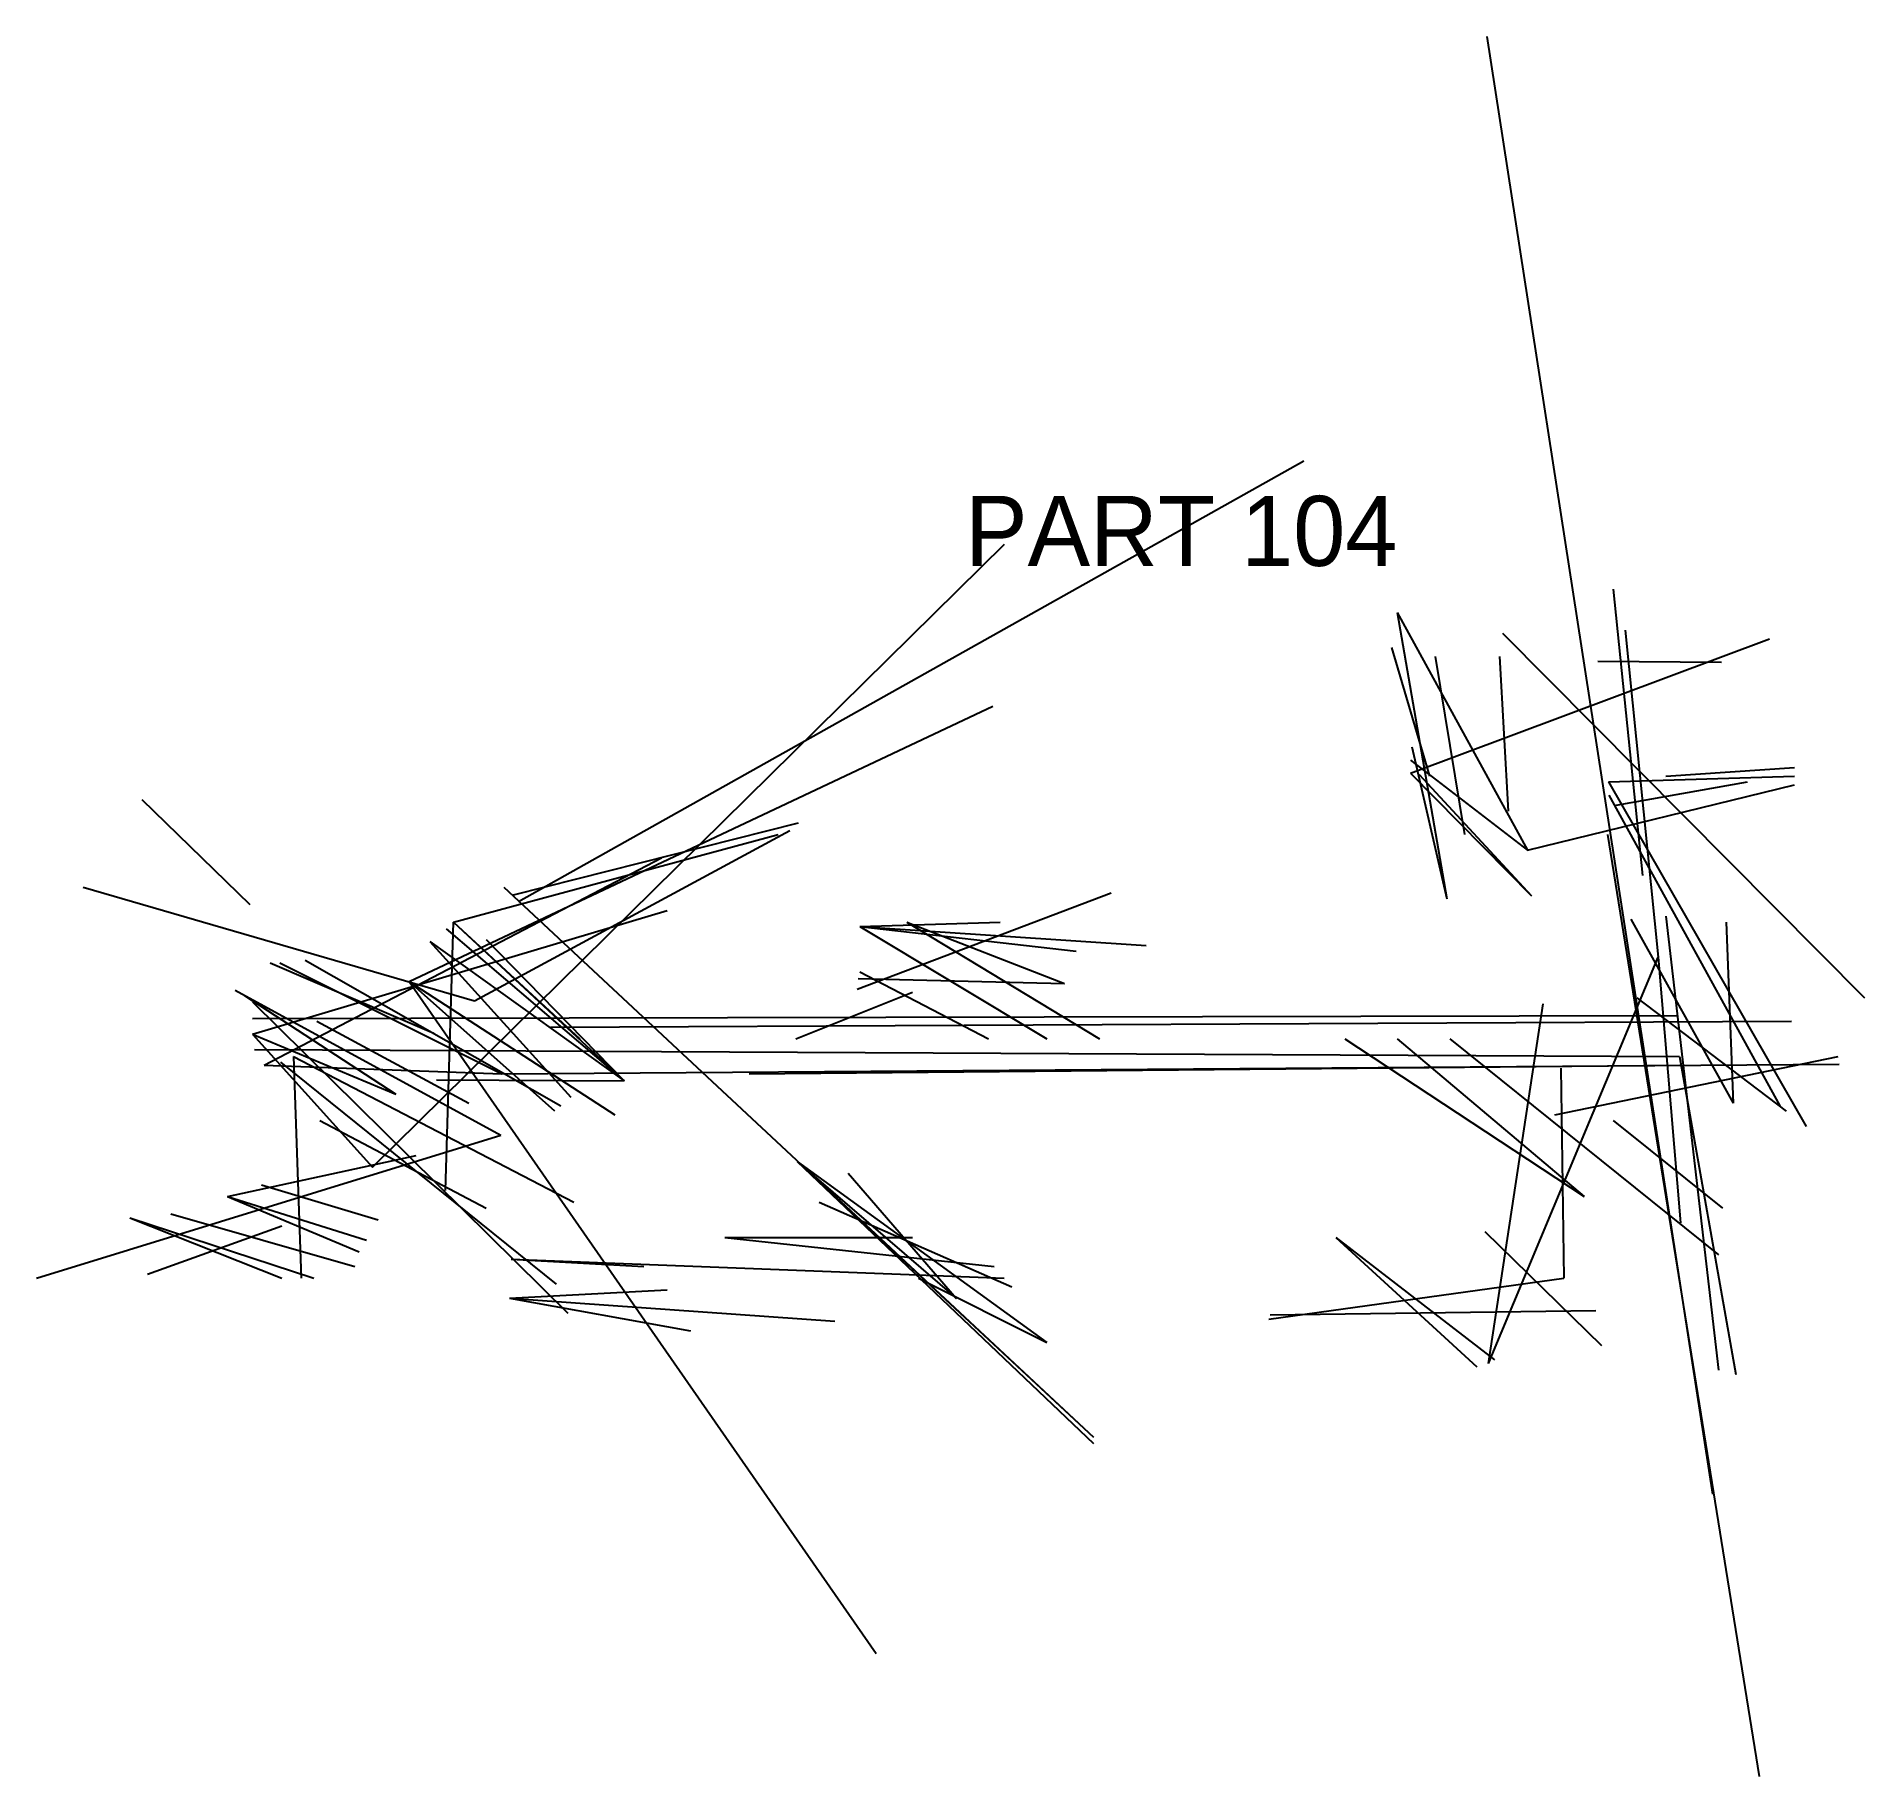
# Model space of a CAD drawing. Header units: millimetres. Extents: x 543 to 856, y 610 to 908.
import ezdxf

# ---------------------------------------------------------------- set-up
doc = ezdxf.new("R2010")
doc.units = ezdxf.units.MM
doc.layers.add('ANNOTATIONS', color=3, linetype='Continuous')
doc.layers.add('GEOMETRY', color=7, linetype='Continuous')

msp = doc.modelspace()

# ---------------------------------------------------------------- linework, layer by layer
at = {"layer": 'GEOMETRY'}
for p, q in [((791.33, 907.67), (830, 658)), ((625.5, 759.5), (760, 835)), ((600.5, 714), (708.75, 820.75)), ((813, 813), (818, 764)), ((776, 809), (798.33, 768.33)), ((776, 809), (784.5, 760)), ((778.25, 781.5), (839.75, 804.5)), ((794, 805.5), (856, 743)), ((815, 806), (820.67, 750)), ((775, 803), (781.5, 781)), ((782.5, 801.5), (787.5, 771)), ((793.5, 801.5), (795, 775)), ((810.33, 800.67), (831.5, 800.5)), ((606.8, 745.8), (706.75, 793)), ((778.5, 786), (784.5, 760)), ((778.25, 783.75), (798.33, 768.33)), ((822, 781), (844, 782.5)), ((778.25, 781.5), (799, 760.5)), ((779.75, 781.25), (799, 760.5)), ((798.33, 768.33), (844, 779.5)), ((812.2, 780), (844, 781)), ((812.2, 780), (846, 721)), ((813.5, 776), (836, 780)), ((561, 777), (579.5, 759)), ((812.25, 777.75), (841.5, 724.5)), ((614.4, 756), (670, 771)), ((618, 742.5), (672, 771.67)), ((624.67, 760.67), (673.5, 773)), ((812, 771), (838, 609.67)), ((582, 731.5), (650, 767)), ((551, 762), (618, 742.5)), ((623, 762), (724, 667.75)), ((683.5, 744.5), (727, 761)), ((580, 736.8), (651, 758)), ((613, 710), (614.4, 756)), ((613.14, 754.86), (643.6, 728.8)), ((614.4, 756), (643.6, 728.8)), ((614.4, 756), (636, 736)), ((684, 755.25), (708, 756)), ((684, 755.25), (733, 752)), ((684, 755.25), (716, 736)), ((684, 755.25), (721, 751)), ((692, 756), (725, 736)), ((692, 756), (719, 745.5)), ((816, 756.5), (833.5, 725)), ((822, 757), (831, 679.25)), ((832.33, 756), (833.5, 725)), ((610.33, 752.67), (643.6, 728.8)), ((610.33, 752.67), (634.5, 726)), ((620, 753), (643.6, 728.8)), ((583, 749), (611, 737)), ((584.67, 749), (622.67, 730)), ((589, 749.5), (632.75, 724.5)), ((791.6, 680.4), (820.67, 750)), ((820.67, 750), (824.5, 704.5)), ((606.8, 745.8), (631.67, 723.67)), ((606.8, 745.8), (686.75, 630.75)), ((606.8, 745.8), (642, 723)), ((683.67, 746.33), (719, 745.5)), ((684, 747.5), (706, 736)), ((577, 744.33), (622.5, 719.5)), ((578.6, 743.4), (604.5, 726.5)), ((580, 742.33), (634, 689)), ((673, 736), (693, 744)), ((791.6, 680.4), (801, 742)), ((817, 743), (842.6, 723.6)), ((580, 739.5), (824, 740)), ((591, 739), (617, 725)), ((631, 738), (843.5, 739)), ((580, 736.8), (600.5, 714)), ((580, 736.8), (604.5, 726.5)), ((767, 736), (808, 709)), ((776, 736), (808, 709)), ((785, 736), (831, 699)), ((580.33, 734.17), (824.33, 733)), ((587, 733), (588.33, 695)), ((587, 733), (635, 708)), ((803, 723), (851.5, 733)), ((824.33, 733), (834, 678.5)), ((582, 731.5), (622.67, 730)), ((584.8, 732), (632, 694)), ((622.67, 730), (851.67, 731.67)), ((665, 730), (824.25, 731.5)), ((804, 731), (804.5, 695)), ((611.5, 729), (643.6, 728.8)), ((591.5, 722), (620, 707)), ((813, 722), (831.67, 707)), ((543, 695), (622.5, 719.5)), ((575.67, 709), (608, 716)), ((673.25, 715), (716, 684)), ((673.25, 715), (700.5, 691.5)), ((673.25, 715), (724, 667.75)), ((673.25, 715), (724, 666.67)), ((581.5, 711), (601.5, 705)), ((682, 713), (700.5, 691.5)), ((575.67, 709), (598.25, 699.5)), ((575.67, 709), (599.5, 701.5)), ((677, 708), (710, 693.5)), ((559, 705.33), (590.5, 695)), ((559, 705.33), (585, 695)), ((566, 706), (597.5, 697)), ((562, 695.67), (585, 704)), ((660.83, 702), (707, 697)), ((660.83, 702), (693, 702)), ((765.5, 702), (789.6, 679.8)), ((765.5, 702), (792.67, 681)), ((791, 703), (811, 683.5)), ((624.25, 698.25), (647, 697)), ((624.25, 698.25), (708.67, 695)), ((694, 695), (716, 684)), ((754, 688), (804.5, 695)), ((624, 691.6), (651, 693)), ((624, 691.6), (679.67, 687.67)), ((624, 691.6), (655, 686)), ((754.25, 688.75), (810, 689.5))]:
    msp.add_line(p, q, dxfattribs=at)

# ---------------------------------------------------------------- texts
at = {"layer": 'ANNOTATIONS'}
msp.add_text('PART 104', height=12, dxfattribs=at).set_placement((702, 817))

doc.saveas('drawing.dxf')
